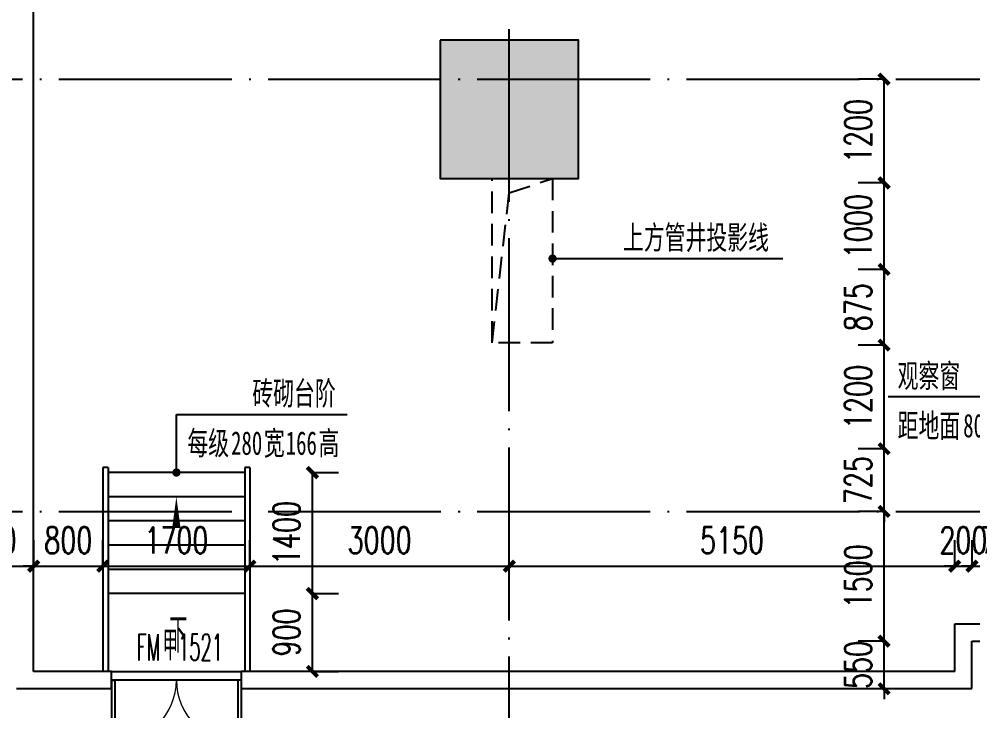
# Model space of a CAD drawing. Header units: millimetres. Extents: x 12325263 to 13848842, y -1463133 to 573208.
# Drawn here: x 12585528 to 12596558, y -1350194 to -1342191 of the extents above; entities that cross this region are included whole.
import ezdxf

# ---------------------------------------------------------------- set-up
doc = ezdxf.new("R2010")
doc.units = ezdxf.units.MM
doc.header["$LTSCALE"] = 1000
for name, pattern in [('ACAD_ISO02W100', [15, 12, -3]), ('DASHED2', [0.375, 0.25, -0.125]), ('DOTE', [2.42, 2, -0.2, 0.02, -0.2])]:
    doc.linetypes.add(name, pattern=pattern)
for name, color, linetype in [('A-ANNO-DIMS', 83, 'Continuous'), ('A-AXIS', 16, 'DOTE'), ('A-COLS', 6, 'Continuous'), ('A-WALL', 5, 'Continuous'), ('A-WALL-PATT', 8, 'Continuous'), ('A_WALL(防火墙)', 151, 'Continuous'), ('AXIS', 3, 'Continuous'), ('DIM_SYMB', 3, 'Continuous'), ('DOOR_FIRE', 1, 'Continuous'), ('DOOR_FIRE_TEXT', 7, 'Continuous'), ('PUB_DIM', 83, 'Continuous'), ('PUB_HATCH', 8, 'Continuous'), ('PUB_TEXT', 7, 'Continuous'), ('STAIR', 2, 'Continuous'), ('投影线', 6, 'ACAD_ISO02W100')]:
    doc.layers.add(name, color=color, linetype=linetype)
doc.styles.add('_TCH_DIM', font='SIMPLEX.shx', dxfattribs={"width": 0.7, "bigfont": 'GBCBIG.shx'})
doc.styles.add('_TCH_DIM_T3', font='SIMPLEX.shx', dxfattribs={"width": 0.705882, "bigfont": 'GBCBIG.shx'})
doc.styles.add('_TCH_WINDOW', font='SIMPLEX', dxfattribs={"width": 0.7, "height": 3.5, "bigfont": 'GBCBIG'})
doc.styles.add('宋体', font='', dxfattribs={"width": 0.65})
doc.styles.get('宋体').set_extended_font_data('SimSun')
doc.dimstyles.new('_TCH_ARCH&&120', dxfattribs={"dimtxt": 306, "dimasz": 120, "dimexe": 300, "dimexo": 360, "dimgap": 147, "dimtad": 1, "dimdec": 0, "dimzin": 0, "dimdsep": 46, "dimtxsty": '_TCH_DIM_T3', "dimblk": 'ARCHTICK', "dimcen": 0.09, "dimclrt": 7, "dimazin": 2, "dimtfac": 1, "dimtdec": 0, "dimtix": 1, "dimtmove": 2, "dimatfit": 3, "dimfxl": 1, "dimfxlon": 1, "dimtolj": 1, "dimtzin": 0, "dimarcsym": 0})

# ---------------------------------------------------------------- blocks, each defined once
blk = doc.blocks.new('_FZH')
blk.add_lwpolyline([(-0.5, -0.5), (0.5, -0.5), (0.5, 0.5), (-0.5, 0.5)], close=True)
at = {"layer": 'PUB_HATCH'}
blk.add_solid([(-0.5, -0.5), (0.5, -0.5), (-0.5, 0.5), (0.5, 0.5)], dxfattribs=at)
blk = doc.blocks.new('asdgadfg')
at = {"layer": 'A-COLS', "xscale": 1600, "yscale": 1600, "zscale": 1600, "rotation": 270}
blk.add_blockref('_FZH', (-13100, 42650), dxfattribs=at)
blk = doc.blocks.new('qlzw')
at = {"layer": 'A-AXIS'}
for p, q in [((12457766.8, 979489.8), (12457766.8, 1082089.8)), ((12411416.8, 1038989.8), (12486866.8, 1038989.8)), ((12411416.8, 1033989.8), (12486866.8, 1033989.8))]:
    blk.add_line(p, q, dxfattribs=at)
blk = doc.blocks.new('_ArchTick')
at = {"color": 0, "linetype": 'ByBlock', "const_width": 0.4}
blk.add_lwpolyline([(-0.5, -0.5), (0.5, 0.5)], dxfattribs=at)
blk = doc.blocks.new('*D3318')
at = {"layer": 'A-ANNO-DIMS', "color": 0, "lineweight": -2, "transparency": 16777216}
for p, q in [((12588919, -1347437), (12589220, -1347437)), ((12588920, -1348837), (12588920, -1347437)), ((12588919, -1348837), (12589220, -1348837))]:
    blk.add_line(p, q, dxfattribs=at)
at = {"layer": 'Defpoints', "color": 0, "transparency": 16777216}
for p in [(12588137, -1347437), (12588920, -1347437), (12588137, -1348837)]:
    blk.add_point(p, dxfattribs=at)
at = {"layer": 'A-ANNO-DIMS', "color": 0, "lineweight": -2, "transparency": 16777216, "xscale": 120, "yscale": 120, "zscale": 120}
for p, rotation in [((12588920, -1347437), 90), ((12588920, -1348837), 270)]:
    blk.add_blockref('_ArchTick', p, dxfattribs=dict(at, rotation=rotation))
at = {"layer": 'A-ANNO-DIMS', "color": 7, "transparency": 16777216, "insert": (12588620, -1348137), "char_height": 306, "attachment_point": 5, "rotation": 90, "style": '_TCH_DIM_T3'}
blk.add_mtext('\\A1;1400', dxfattribs=at)
blk = doc.blocks.new('*D3319')
at = {"layer": 'A-ANNO-DIMS', "color": 0, "lineweight": -2, "transparency": 16777216}
for p, q in [((12588919, -1348837), (12589220, -1348837)), ((12588920, -1349737), (12588920, -1348837)), ((12588919, -1349737), (12589220, -1349737))]:
    blk.add_line(p, q, dxfattribs=at)
at = {"layer": 'Defpoints', "color": 0, "transparency": 16777216}
for p in [(12588137, -1348837), (12588920, -1348837), (12588137, -1349737)]:
    blk.add_point(p, dxfattribs=at)
at = {"layer": 'A-ANNO-DIMS', "color": 0, "lineweight": -2, "transparency": 16777216, "xscale": 120, "yscale": 120, "zscale": 120}
for p, rotation in [((12588920, -1348837), 90), ((12588920, -1349737), 270)]:
    blk.add_blockref('_ArchTick', p, dxfattribs=dict(at, rotation=rotation))
at = {"layer": 'A-ANNO-DIMS', "color": 7, "transparency": 16777216, "insert": (12588620, -1349287), "char_height": 306, "attachment_point": 5, "rotation": 90, "style": '_TCH_DIM_T3'}
blk.add_mtext('\\A1;900', dxfattribs=at)
blk = doc.blocks.new('*D3371')
at = {"layer": 'A-ANNO-DIMS', "color": 0, "lineweight": -2, "transparency": 16777216}
for p, q in [((12595531, -1342887), (12595230, -1342887)), ((12595530, -1344087), (12595530, -1342887)), ((12595531, -1344087), (12595230, -1344087))]:
    blk.add_line(p, q, dxfattribs=at)
at = {"layer": 'Defpoints', "color": 0, "transparency": 16777216}
for p in [(12595530, -1342887), (12596497, -1342887), (12596497, -1344087)]:
    blk.add_point(p, dxfattribs=at)
at = {"layer": 'A-ANNO-DIMS', "color": 0, "lineweight": -2, "transparency": 16777216, "xscale": 120, "yscale": 120, "zscale": 120}
for p, rotation in [((12595530, -1342887), 90), ((12595530, -1344087), 270)]:
    blk.add_blockref('_ArchTick', p, dxfattribs=dict(at, rotation=rotation))
at = {"layer": 'A-ANNO-DIMS', "color": 7, "transparency": 16777216, "insert": (12595230, -1343487), "char_height": 306, "attachment_point": 5, "rotation": 90, "style": '_TCH_DIM_T3'}
blk.add_mtext('\\A1;1200', dxfattribs=at)
blk = doc.blocks.new('*D3372')
at = {"layer": 'A-ANNO-DIMS', "color": 0, "lineweight": -2, "transparency": 16777216}
for p, q in [((12595530, -1344087), (12595530, -1343967)), ((12595531, -1344087), (12595230, -1344087)), ((12595530, -1345087), (12595530, -1344087)), ((12595531, -1345087), (12595230, -1345087)), ((12595530, -1345087), (12595530, -1345207))]:
    blk.add_line(p, q, dxfattribs=at)
at = {"layer": 'Defpoints', "color": 0, "transparency": 16777216}
for p in [(12595530, -1344087), (12596497, -1344087), (12596497, -1345087)]:
    blk.add_point(p, dxfattribs=at)
at = {"layer": 'A-ANNO-DIMS', "color": 0, "lineweight": -2, "transparency": 16777216, "xscale": 120, "yscale": 120, "zscale": 120}
for p, rotation in [((12595530, -1344087), 270), ((12595530, -1345087), 90)]:
    blk.add_blockref('_ArchTick', p, dxfattribs=dict(at, rotation=rotation))
at = {"layer": 'A-ANNO-DIMS', "color": 7, "transparency": 16777216, "insert": (12595230, -1344587), "char_height": 306, "attachment_point": 5, "rotation": 90, "style": '_TCH_DIM_T3'}
blk.add_mtext('\\A1;1000', dxfattribs=at)
blk = doc.blocks.new('*D3373')
at = {"layer": 'A-ANNO-DIMS', "color": 0, "lineweight": -2, "transparency": 16777216}
for p, q in [((12595531, -1345087), (12595230, -1345087)), ((12595530, -1345962), (12595530, -1345087)), ((12595531, -1345962), (12595230, -1345962))]:
    blk.add_line(p, q, dxfattribs=at)
at = {"layer": 'Defpoints', "color": 0, "transparency": 16777216}
for p in [(12595530, -1345087), (12596497, -1345087), (12596497, -1345962)]:
    blk.add_point(p, dxfattribs=at)
at = {"layer": 'A-ANNO-DIMS', "color": 0, "lineweight": -2, "transparency": 16777216, "xscale": 120, "yscale": 120, "zscale": 120}
for p, rotation in [((12595530, -1345087), 90), ((12595530, -1345962), 270)]:
    blk.add_blockref('_ArchTick', p, dxfattribs=dict(at, rotation=rotation))
at = {"layer": 'A-ANNO-DIMS', "color": 7, "transparency": 16777216, "insert": (12595230, -1345524), "char_height": 306, "attachment_point": 5, "rotation": 90, "style": '_TCH_DIM_T3'}
blk.add_mtext('\\A1;875', dxfattribs=at)
blk = doc.blocks.new('*D3374')
at = {"layer": 'A-ANNO-DIMS', "color": 0, "lineweight": -2, "transparency": 16777216}
for p, q in [((12595531, -1345962), (12595230, -1345962)), ((12595530, -1347162), (12595530, -1345962)), ((12595531, -1347162), (12595230, -1347162))]:
    blk.add_line(p, q, dxfattribs=at)
at = {"layer": 'Defpoints', "color": 0, "transparency": 16777216}
for p in [(12595530, -1345962), (12596497, -1345962), (12596497, -1347162)]:
    blk.add_point(p, dxfattribs=at)
at = {"layer": 'A-ANNO-DIMS', "color": 0, "lineweight": -2, "transparency": 16777216, "xscale": 120, "yscale": 120, "zscale": 120}
for p, rotation in [((12595530, -1345962), 90), ((12595530, -1347162), 270)]:
    blk.add_blockref('_ArchTick', p, dxfattribs=dict(at, rotation=rotation))
at = {"layer": 'A-ANNO-DIMS', "color": 7, "transparency": 16777216, "insert": (12595230, -1346562), "char_height": 306, "attachment_point": 5, "rotation": 90, "style": '_TCH_DIM_T3'}
blk.add_mtext('\\A1;1200', dxfattribs=at)
blk = doc.blocks.new('*D3375')
at = {"layer": 'A-ANNO-DIMS', "color": 0, "lineweight": -2, "transparency": 16777216}
for p, q in [((12595530, -1347162), (12595530, -1347042)), ((12595531, -1347162), (12595230, -1347162)), ((12595530, -1347887), (12595530, -1347162)), ((12595531, -1347887), (12595230, -1347887)), ((12595530, -1347887), (12595530, -1348007))]:
    blk.add_line(p, q, dxfattribs=at)
at = {"layer": 'Defpoints', "color": 0, "transparency": 16777216}
for p in [(12595530, -1347162), (12596497, -1347162), (12596497, -1347887)]:
    blk.add_point(p, dxfattribs=at)
at = {"layer": 'A-ANNO-DIMS', "color": 0, "lineweight": -2, "transparency": 16777216, "xscale": 120, "yscale": 120, "zscale": 120}
for p, rotation in [((12595530, -1347162), 270), ((12595530, -1347887), 90)]:
    blk.add_blockref('_ArchTick', p, dxfattribs=dict(at, rotation=rotation))
at = {"layer": 'A-ANNO-DIMS', "color": 7, "transparency": 16777216, "insert": (12595230, -1347524), "char_height": 306, "attachment_point": 5, "rotation": 90, "style": '_TCH_DIM_T3'}
blk.add_mtext('\\A1;725', dxfattribs=at)
blk = doc.blocks.new('*D3376')
at = {"layer": 'A-ANNO-DIMS', "color": 0, "lineweight": -2, "transparency": 16777216}
for p, q in [((12595531, -1347887), (12595230, -1347887)), ((12595530, -1349387), (12595530, -1347887)), ((12595531, -1349387), (12595230, -1349387))]:
    blk.add_line(p, q, dxfattribs=at)
at = {"layer": 'Defpoints', "color": 0, "transparency": 16777216}
for p in [(12595530, -1347887), (12596497, -1347887), (12596497, -1349387)]:
    blk.add_point(p, dxfattribs=at)
at = {"layer": 'A-ANNO-DIMS', "color": 0, "lineweight": -2, "transparency": 16777216, "xscale": 120, "yscale": 120, "zscale": 120}
for p, rotation in [((12595530, -1347887), 90), ((12595530, -1349387), 270)]:
    blk.add_blockref('_ArchTick', p, dxfattribs=dict(at, rotation=rotation))
at = {"layer": 'A-ANNO-DIMS', "color": 7, "transparency": 16777216, "insert": (12595230, -1348637), "char_height": 306, "attachment_point": 5, "rotation": 90, "style": '_TCH_DIM_T3'}
blk.add_mtext('\\A1;1500', dxfattribs=at)
blk = doc.blocks.new('*D3377')
at = {"layer": 'A-ANNO-DIMS', "color": 0, "lineweight": -2, "transparency": 16777216}
for p, q in [((12595530, -1349387), (12595530, -1349267)), ((12595531, -1349387), (12595230, -1349387)), ((12595530, -1349937), (12595530, -1349387)), ((12595531, -1349937), (12595230, -1349937)), ((12595530, -1349937), (12595530, -1350057))]:
    blk.add_line(p, q, dxfattribs=at)
at = {"layer": 'Defpoints', "color": 0, "transparency": 16777216}
for p in [(12595530, -1349387), (12596497, -1349387), (12596497, -1349937)]:
    blk.add_point(p, dxfattribs=at)
at = {"layer": 'A-ANNO-DIMS', "color": 0, "lineweight": -2, "transparency": 16777216, "xscale": 120, "yscale": 120, "zscale": 120}
for p, rotation in [((12595530, -1349387), 270), ((12595530, -1349937), 90)]:
    blk.add_blockref('_ArchTick', p, dxfattribs=dict(at, rotation=rotation))
at = {"layer": 'A-ANNO-DIMS', "color": 7, "transparency": 16777216, "insert": (12595230, -1349662), "char_height": 306, "attachment_point": 5, "rotation": 90, "style": '_TCH_DIM_T3'}
blk.add_mtext('\\A1;550', dxfattribs=at)
blk = doc.blocks.new('*D3646')
at = {"layer": 'Defpoints', "color": 0, "transparency": 16777216}
for p in [(12585697, -1348520), (12584747, -1349387), (12585697, -1349387)]:
    blk.add_point(p, dxfattribs=at)
at = {"layer": 'PUB_DIM', "color": 0, "lineweight": -2, "transparency": 16777216}
for p, q in [((12584747, -1348521), (12584747, -1348220)), ((12585697, -1348521), (12585697, -1348220)), ((12584747, -1348520), (12585697, -1348520))]:
    blk.add_line(p, q, dxfattribs=at)
at = {"layer": 'PUB_DIM', "color": 0, "lineweight": -2, "transparency": 16777216, "xscale": 120, "yscale": 120, "zscale": 120, "rotation": 180}
blk.add_blockref('_ArchTick', (12584747, -1348520), dxfattribs=at)
at = {"layer": 'PUB_DIM', "color": 0, "lineweight": -2, "transparency": 16777216, "xscale": 120, "yscale": 120, "zscale": 120}
blk.add_blockref('_ArchTick', (12585697, -1348520), dxfattribs=at)
at = {"layer": 'PUB_DIM', "color": 7, "transparency": 16777216, "insert": (12585222, -1348220), "char_height": 306, "attachment_point": 5, "style": '_TCH_DIM_T3'}
blk.add_mtext('\\A1;950', dxfattribs=at)
blk = doc.blocks.new('*D3647')
at = {"layer": 'Defpoints', "color": 0, "transparency": 16777216}
for p in [(12586497, -1348520), (12585697, -1349387), (12586497, -1349387)]:
    blk.add_point(p, dxfattribs=at)
at = {"layer": 'PUB_DIM', "color": 0, "lineweight": -2, "transparency": 16777216}
for p, q in [((12585697, -1348521), (12585697, -1348220)), ((12586497, -1348521), (12586497, -1348220)), ((12585697, -1348520), (12585577, -1348520)), ((12585697, -1348520), (12586497, -1348520)), ((12586497, -1348520), (12586617, -1348520))]:
    blk.add_line(p, q, dxfattribs=at)
at = {"layer": 'PUB_DIM', "color": 0, "lineweight": -2, "transparency": 16777216, "xscale": 120, "yscale": 120, "zscale": 120}
blk.add_blockref('_ArchTick', (12585697, -1348520), dxfattribs=at)
at = {"layer": 'PUB_DIM', "color": 0, "lineweight": -2, "transparency": 16777216, "xscale": 120, "yscale": 120, "zscale": 120, "rotation": 180}
blk.add_blockref('_ArchTick', (12586497, -1348520), dxfattribs=at)
at = {"layer": 'PUB_DIM', "color": 7, "transparency": 16777216, "insert": (12586097, -1348220), "char_height": 306, "attachment_point": 5, "style": '_TCH_DIM_T3'}
blk.add_mtext('\\A1;800', dxfattribs=at)
blk = doc.blocks.new('*D3648')
at = {"layer": 'Defpoints', "color": 0, "transparency": 16777216}
for p in [(12588197, -1348520), (12586497, -1349387), (12588197, -1349387)]:
    blk.add_point(p, dxfattribs=at)
at = {"layer": 'PUB_DIM', "color": 0, "lineweight": -2, "transparency": 16777216}
for p, q in [((12586497, -1348521), (12586497, -1348220)), ((12588197, -1348521), (12588197, -1348220)), ((12586497, -1348520), (12588197, -1348520))]:
    blk.add_line(p, q, dxfattribs=at)
at = {"layer": 'PUB_DIM', "color": 0, "lineweight": -2, "transparency": 16777216, "xscale": 120, "yscale": 120, "zscale": 120, "rotation": 180}
blk.add_blockref('_ArchTick', (12586497, -1348520), dxfattribs=at)
at = {"layer": 'PUB_DIM', "color": 0, "lineweight": -2, "transparency": 16777216, "xscale": 120, "yscale": 120, "zscale": 120}
blk.add_blockref('_ArchTick', (12588197, -1348520), dxfattribs=at)
at = {"layer": 'PUB_DIM', "color": 7, "transparency": 16777216, "insert": (12587347, -1348220), "char_height": 306, "attachment_point": 5, "style": '_TCH_DIM_T3'}
blk.add_mtext('\\A1;1700', dxfattribs=at)
blk = doc.blocks.new('*D3649')
at = {"layer": 'Defpoints', "color": 0, "transparency": 16777216}
for p in [(12591197, -1348520), (12588197, -1349387), (12591197, -1349387)]:
    blk.add_point(p, dxfattribs=at)
at = {"layer": 'PUB_DIM', "color": 0, "lineweight": -2, "transparency": 16777216}
for p, q in [((12588197, -1348521), (12588197, -1348220)), ((12591197, -1348521), (12591197, -1348220)), ((12588197, -1348520), (12591197, -1348520))]:
    blk.add_line(p, q, dxfattribs=at)
at = {"layer": 'PUB_DIM', "color": 0, "lineweight": -2, "transparency": 16777216, "xscale": 120, "yscale": 120, "zscale": 120, "rotation": 180}
blk.add_blockref('_ArchTick', (12588197, -1348520), dxfattribs=at)
at = {"layer": 'PUB_DIM', "color": 0, "lineweight": -2, "transparency": 16777216, "xscale": 120, "yscale": 120, "zscale": 120}
blk.add_blockref('_ArchTick', (12591197, -1348520), dxfattribs=at)
at = {"layer": 'PUB_DIM', "color": 7, "transparency": 16777216, "insert": (12589697, -1348220), "char_height": 306, "attachment_point": 5, "style": '_TCH_DIM_T3'}
blk.add_mtext('\\A1;3000', dxfattribs=at)
blk = doc.blocks.new('*D3650')
at = {"layer": 'Defpoints', "color": 0, "transparency": 16777216}
for p in [(12596347, -1348520), (12591197, -1349387), (12596347, -1349387)]:
    blk.add_point(p, dxfattribs=at)
at = {"layer": 'PUB_DIM', "color": 0, "lineweight": -2, "transparency": 16777216}
for p, q in [((12591197, -1348521), (12591197, -1348220)), ((12596347, -1348521), (12596347, -1348220)), ((12591197, -1348520), (12596347, -1348520))]:
    blk.add_line(p, q, dxfattribs=at)
at = {"layer": 'PUB_DIM', "color": 0, "lineweight": -2, "transparency": 16777216, "xscale": 120, "yscale": 120, "zscale": 120, "rotation": 180}
blk.add_blockref('_ArchTick', (12591197, -1348520), dxfattribs=at)
at = {"layer": 'PUB_DIM', "color": 0, "lineweight": -2, "transparency": 16777216, "xscale": 120, "yscale": 120, "zscale": 120}
blk.add_blockref('_ArchTick', (12596347, -1348520), dxfattribs=at)
at = {"layer": 'PUB_DIM', "color": 7, "transparency": 16777216, "insert": (12593772, -1348220), "char_height": 306, "attachment_point": 5, "style": '_TCH_DIM_T3'}
blk.add_mtext('\\A1;5150', dxfattribs=at)
blk = doc.blocks.new('*D3651')
at = {"layer": 'Defpoints', "color": 0, "transparency": 16777216}
for p in [(12596547, -1348520), (12596347, -1349387), (12596547, -1349387)]:
    blk.add_point(p, dxfattribs=at)
at = {"layer": 'PUB_DIM', "color": 0, "lineweight": -2, "transparency": 16777216}
for p, q in [((12596347, -1348521), (12596347, -1348220)), ((12596547, -1348521), (12596547, -1348220)), ((12596347, -1348520), (12596227, -1348520)), ((12596347, -1348520), (12596547, -1348520)), ((12596547, -1348520), (12596667, -1348520))]:
    blk.add_line(p, q, dxfattribs=at)
at = {"layer": 'PUB_DIM', "color": 0, "lineweight": -2, "transparency": 16777216, "xscale": 120, "yscale": 120, "zscale": 120}
blk.add_blockref('_ArchTick', (12596347, -1348520), dxfattribs=at)
at = {"layer": 'PUB_DIM', "color": 0, "lineweight": -2, "transparency": 16777216, "xscale": 120, "yscale": 120, "zscale": 120, "rotation": 180}
blk.add_blockref('_ArchTick', (12596547, -1348520), dxfattribs=at)
at = {"layer": 'PUB_DIM', "color": 7, "transparency": 16777216, "insert": (12596447, -1348220), "char_height": 306, "attachment_point": 5, "style": '_TCH_DIM_T3'}
blk.add_mtext('\\A1;200', dxfattribs=at)
blk = doc.blocks.new('*D3652')
at = {"layer": 'Defpoints', "color": 0, "transparency": 16777216}
for p in [(12597297, -1348520), (12596547, -1349387), (12597297, -1349387)]:
    blk.add_point(p, dxfattribs=at)
at = {"layer": 'PUB_DIM', "color": 0, "lineweight": -2, "transparency": 16777216}
for p, q in [((12596547, -1348521), (12596547, -1348220)), ((12597297, -1348521), (12597297, -1348220)), ((12596547, -1348520), (12596427, -1348520)), ((12596547, -1348520), (12597297, -1348520)), ((12597297, -1348520), (12597417, -1348520))]:
    blk.add_line(p, q, dxfattribs=at)
at = {"layer": 'PUB_DIM', "color": 0, "lineweight": -2, "transparency": 16777216, "xscale": 120, "yscale": 120, "zscale": 120}
blk.add_blockref('_ArchTick', (12596547, -1348520), dxfattribs=at)
at = {"layer": 'PUB_DIM', "color": 0, "lineweight": -2, "transparency": 16777216, "xscale": 120, "yscale": 120, "zscale": 120, "rotation": 180}
blk.add_blockref('_ArchTick', (12597297, -1348520), dxfattribs=at)
at = {"layer": 'PUB_DIM', "color": 7, "transparency": 16777216, "insert": (12596922, -1348220), "char_height": 306, "attachment_point": 5, "style": '_TCH_DIM_T3'}
blk.add_mtext('\\A1;750', dxfattribs=at)
blk = doc.blocks.new('$DorLib2D$00000002')
for p, q in [((-0.5, 0), (-0.5, 0.4875)), ((-0.475, 0.4875), (-0.5, 0.4875)), ((-0.475, 0), (-0.475, 0.4875)), ((0.475, 0), (0.475, 0.4875)), ((0.475, 0.4875), (0.5, 0.4875)), ((0.5, 0), (0.5, 0.4875)), ((-0.5, 0), (-0.475, 0)), ((0.5, 0), (0.475, 0))]:
    blk.add_line(p, q)
at = {"lineweight": 13}
for centre, start, end in [((-0.4875, 0), 0, 88.53072), ((0.4875, 0), 91.46928, 180)]:
    blk.add_arc(centre, 0.4875, start, end, dxfattribs=at)

msp = doc.modelspace()

# ---------------------------------------------------------------- hatches: boundary and pattern name
at = {"layer": 'A-WALL-PATT'}
h = msp.add_hatch(dxfattribs=at)
h.set_pattern_fill('ANSI37', color=252, scale=400)
h.set_pattern_definition([(45, (0, 0), (-449.012806, 449.012806), []), (135, (0, 0), (-449.012806, -449.012806), [])])
h.paths.add_polyline_path([(12504241.6, -1283958), (12637591.6, -1283958), (12637591.6, -1405608), (12504241.6, -1405608)])
h.paths.add_polyline_path([(12536667.4, -1284257.5), (12508912.2, -1303721.7), (12510476.6, -1305952.6), (12510476.6, -1360683.5), (12523697, -1360697.5), (12523657.2, -1398386.8), (12613949.5, -1398386.7), (12628138.6, -1317575.9), (12611264, -1314613), (12574996.8, -1314613), (12574997.8, -1307236.8), (12568296.8, -1307236.8), (12568296.8, -1310085.9), (12554779.2, -1310084.1)], flags=16)

# ---------------------------------------------------------------- linework, layer by layer
at = {"layer": 'A-WALL'}
for p, q in [((12585696.8, -1349286.8), (12585696.8, -1331836.9)), ((12596346.8, -1349736.8), (12596346.8, -1349186.8)), ((12596346.8, -1349186.8), (12597296.8, -1349186.8)), ((12585696.8, -1349736.8), (12585696.8, -1349286.8)), ((12596546.8, -1349936.8), (12596546.8, -1349386.8)), ((12596546.8, -1349386.8), (12597296.8, -1349386.8)), ((12586596.8, -1349736.8), (12585696.8, -1349736.8)), ((12586596.8, -1349936.8), (12586596.8, -1349736.8)), ((12596346.8, -1349736.8), (12588096.8, -1349736.8)), ((12588096.8, -1349736.8), (12588096.8, -1349936.8)), ((12585496.8, -1349936.8), (12586596.8, -1349936.8)), ((12588096.8, -1349936.8), (12596546.8, -1349936.8))]:
    msp.add_line(p, q, dxfattribs=at)
at = {"layer": 'AXIS'}
for p, q in [((12591696.8, -1344961.8), (12592606.6, -1344961.8)), ((12592606.6, -1344961.8), (12594358.9, -1344961.8)), ((12596770, -1346561.8), (12595579, -1346561.8)), ((12587347.9, -1347436.8), (12587347.9, -1346763.9)), ((12587347.9, -1346763.9), (12589323.7, -1346763.9))]:
    msp.add_line(p, q, dxfattribs=at)
at = {"layer": 'AXIS', "const_width": 48}
for points in [[(12591672.8, -1344961.8, 1), (12591720.8, -1344961.8, 1)], [(12587347.9, -1347460.8, 1), (12587347.9, -1347412.8, 1)]]:
    msp.add_lwpolyline(points, format="xyb", close=True, dxfattribs=at)
at = {"layer": 'DIM_SYMB'}
msp.add_lwpolyline([(12587346.8, -1348976.8, 0, 0, 0), (12587346.8, -1347716.8, 0, 96, 0), (12587346.8, -1348076.8, 0, 0, 0)], format="xyseb", dxfattribs=at)
at = {"layer": 'DOOR_FIRE'}
msp.add_lwpolyline([(12586596.8, -1349736.8), (12588096.8, -1349736.8), (12588096.8, -1349836.8), (12586596.8, -1349836.8)], close=True, dxfattribs=at)
at = {"layer": 'STAIR'}
for p, q in [((12586496.8, -1347376.8), (12586496.8, -1349736.8)), ((12586556.8, -1347376.8), (12586496.8, -1347376.8)), ((12586496.8, -1347436.8), (12586496.8, -1348836.8)), ((12586556.8, -1347376.8), (12586556.8, -1349736.8)), ((12588136.8, -1347436.8), (12586556.8, -1347436.8)), ((12588136.8, -1347376.8), (12588136.8, -1349736.8)), ((12588196.8, -1347376.8), (12588136.8, -1347376.8)), ((12588196.8, -1347376.8), (12588196.8, -1349736.8)), ((12588196.8, -1347436.8), (12588196.8, -1348836.8)), ((12588136.8, -1347716.8), (12586556.8, -1347716.8)), ((12588136.8, -1347996.8), (12586556.8, -1347996.8)), ((12588136.8, -1348276.8), (12586556.8, -1348276.8)), ((12588136.8, -1348556.8), (12586556.8, -1348556.8)), ((12588136.8, -1348836.8), (12586556.8, -1348836.8)), ((12586556.8, -1349736.8), (12586496.8, -1349736.8)), ((12588196.8, -1349736.8), (12588136.8, -1349736.8))]:
    msp.add_line(p, q, dxfattribs=at)
at = {"layer": '投影线', "linetype": 'DASHED2'}
msp.add_lwpolyline([(12590996.8, -1344036.8), (12591696.8, -1344036.8), (12591696.8, -1345936.8), (12590996.8, -1345936.8)], close=True, dxfattribs=at)
msp.add_lwpolyline([(12590996.8, -1345936.8), (12591196.8, -1344200.3), (12591696.8, -1344036.8)], dxfattribs=at)

# ---------------------------------------------------------------- block references
msp.add_blockref('asdgadfg', (12604296.8, -1385886.8))
at = {"layer": 'A_WALL(防火墙)'}
msp.add_blockref('qlzw', (133430, -2381876.5), dxfattribs=at)
at = {"layer": 'DOOR_FIRE', "xscale": -1500, "yscale": -1500, "zscale": 200, "rotation": 359.9999999999164}
msp.add_blockref('$DorLib2D$00000002', (12587346.8, -1349836.8), dxfattribs=at)

# ---------------------------------------------------------------- texts
at = {"layer": 'DOOR_FIRE_TEXT', "style": '_TCH_WINDOW'}
for s, height, width, p in [('FM', 306, 0.494118, (12586887.6, -1349610.9)), ('甲', 347.2, 0.7, (12587190, -1349610.9)), ('1521', 306, 0.494118, (12587366.9, -1349610.9))]:
    msp.add_text(s, height=height, dxfattribs=dict(at, width=width)).set_placement(p)
at = {"layer": 'PUB_TEXT'}
for s, height, style, width, p in [('上方管井投影线', 271.9, '宋体', 0.65, (12592511.2, -1344853.8)), ('观察窗', 271.9, '宋体', 0.65, (12595687, -1346453.8)), ('砖砌台阶', 271.9, '宋体', 0.65, (12588225.4, -1346655.9)), ('距地面', 271.9, '宋体', 0.65, (12595687, -1347029.8)), ('800', 271.9, '宋体', 0.65, (12596445.3, -1347029.8)), ('每级', 271.9, '宋体', 0.65, (12587474, -1347231.9)), ('280', 271.9, '宋体', 0.65, (12587979.5, -1347231.9)), ('宽', 271.9, '宋体', 0.65, (12588358.7, -1347231.9)), ('166', 271.9, '宋体', 0.65, (12588611.4, -1347231.9)), ('高', 271.9, '宋体', 0.65, (12588990.6, -1347231.9)), ('下', 405.1, '_TCH_DIM', 0.7, (12587267.1, -1349522.8))]:
    msp.add_text(s, height=height, dxfattribs=dict(at, style=style, width=width)).set_placement(p)

# ---------------------------------------------------------------- dimensions: what is measured, and where the dimension line sits
at = {"layer": 'A-ANNO-DIMS'}
for p1, p2, distance, picture, middle in [((12596496.8, -1344086.8), (12596496.8, -1342886.8), 966.8, '*D3371', (12595230, -1343486.8)), ((12596496.8, -1345086.8), (12596496.8, -1344086.8), 966.8, '*D3372', (12595230, -1344586.8)), ((12596496.8, -1345961.8), (12596496.8, -1345086.8), 966.8, '*D3373', (12595230, -1345524.3)), ((12596496.8, -1347161.8), (12596496.8, -1345961.8), 966.8, '*D3374', (12595230, -1346561.8)), ((12596496.8, -1347886.8), (12596496.8, -1347161.8), 966.8, '*D3375', (12595230, -1347524.3)), ((12588136.8, -1348836.8), (12588136.8, -1347436.8), -783.2, '*D3318', (12588620, -1348136.8)), ((12596496.8, -1349386.8), (12596496.8, -1347886.8), 966.8, '*D3376', (12595230, -1348636.8)), ((12588136.8, -1349736.8), (12588136.8, -1348836.8), -783.2, '*D3319', (12588620, -1349286.8)), ((12596496.8, -1349936.8), (12596496.8, -1349386.8), 966.8, '*D3377', (12595230, -1349661.8))]:
    dim = msp.add_aligned_dim(p1=p1, p2=p2, distance=distance, dimstyle='_TCH_ARCH&&120', dxfattribs=at)
    dim.commit()
    dim.dimension.update_dxf_attribs({"geometry": picture, "text_midpoint": middle})
at = {"layer": 'PUB_DIM'}
for p1, p2, picture, middle in [((12584746.8, -1349386.8), (12585696.8, -1349386.8), '*D3646', (12585221.8, -1348220)), ((12585696.8, -1349386.8), (12586496.8, -1349386.8), '*D3647', (12586096.8, -1348220)), ((12586496.8, -1349386.8), (12588196.8, -1349386.8), '*D3648', (12587346.8, -1348220)), ((12588196.8, -1349386.8), (12591196.8, -1349386.8), '*D3649', (12589696.8, -1348220)), ((12591196.8, -1349386.8), (12596346.8, -1349386.8), '*D3650', (12593771.8, -1348220)), ((12596346.8, -1349386.8), (12596546.8, -1349386.8), '*D3651', (12596446.8, -1348220)), ((12596546.8, -1349386.8), (12597296.8, -1349386.8), '*D3652', (12596921.8, -1348220))]:
    dim = msp.add_aligned_dim(p1=p1, p2=p2, distance=866.8, dimstyle='_TCH_ARCH&&120', dxfattribs=at)
    dim.commit()
    dim.dimension.update_dxf_attribs({"geometry": picture, "text_midpoint": middle})

doc.saveas('drawing.dxf')
